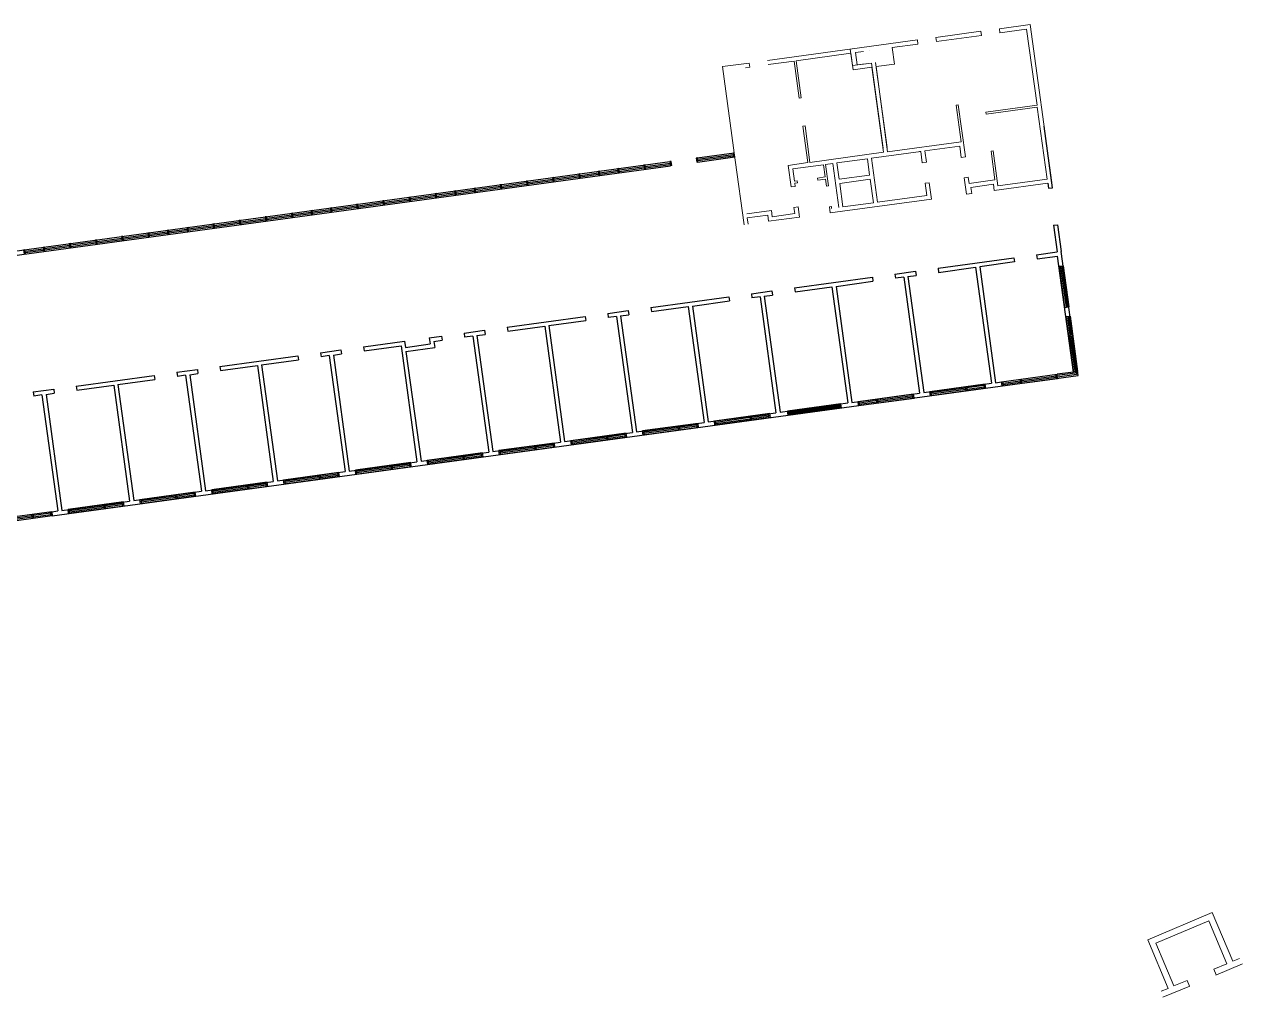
# Model space of a CAD drawing. Header units: millimetres. Extents: x 1316860 to 1484499, y 7681 to 141220.
# Drawn here: x 1354712 to 1414005, y 94069 to 141220 of the extents above; entities that cross this region are included whole.
import ezdxf

# ---------------------------------------------------------------- set-up
doc = ezdxf.new("R2010")
doc.units = ezdxf.units.MM
doc.header["$LTSCALE"] = 1000
doc.layers.get('0').update_dxf_attribs({"linetype": 'CONTINUOUS'})
for name, color, linetype in [('A—墙体', 7, 'CONTINUOUS'), ('A—楼梯、电梯、栏杆', 50, 'CONTINUOUS'), ('A—门窗', 135, 'CONTINUOUS'), ('E2-RI-1F$0$A-WALL', 7, 'CONTINUOUS')]:
    doc.layers.add(name, color=color, linetype=linetype)
for name, color, linetype, lineweight in [('E1-RI-1F$0$A-WALL', 7, 'CONTINUOUS', 5), ('E2-RI-1F$0$$0$A-GLAZ', 6, 'CONTINUOUS', 9), ('E2-RW-12345F$0$A-WALL', 7, 'CONTINUOUS', 5)]:
    doc.layers.add(name, color=color, linetype=linetype, lineweight=lineweight)
doc.layers.get('0').off()
doc.layers.get('A—楼梯、电梯、栏杆').off()
doc.layers.get('E2-RI-1F$0$$0$A-GLAZ').off()

# ---------------------------------------------------------------- blocks, each defined once
blk = doc.blocks.new('E2-RI-1F$0$RECTANGULAR_MULLION_-_60_H')
at = {"layer": 'A—门窗'}
for p, q in [((-30, -75), (-30, 125)), ((30, 125), (-30, 125)), ((30, 125), (30, -75)), ((30, -75), (-30, -75))]:
    blk.add_line(p, q, dxfattribs=at)
blk = doc.blocks.new('E2-RI-1F$0$窗2')
at = {"layer": 'A—门窗'}
for p, q in [((10775124, -7633207), (10772424, -7633207)), ((10772484, -7633407), (10772484, -7633207)), ((10774164, -7633274), (10772484, -7633274)), ((10774164, -7633341), (10772484, -7633341)), ((10774164, -7633407), (10774164, -7633207)), ((10774224, -7633407), (10774224, -7633207)), ((10775064, -7633274), (10774224, -7633274)), ((10775064, -7633341), (10774224, -7633341)), ((10775064, -7633407), (10775064, -7633207)), ((10775124, -7633407), (10772424, -7633407))]:
    blk.add_line(p, q, dxfattribs=at)
at = {"layer": 'E2-RI-1F$0$A-WALL'}
for p, q in [((10772424, -7633407), (10772424, -7633207)), ((10775124, -7633407), (10775124, -7633207))]:
    blk.add_line(p, q, dxfattribs=at)
blk = doc.blocks.new('E2-RI-1F$0$A$C742E5365')
at = {"layer": 'A—门窗', "linetype": 'Continuous'}
h = blk.add_hatch(dxfattribs=at)
h.set_pattern_fill('ANSI32', color=256, scale=200, angle=217.21666, style=0)
h.set_pattern_definition([(90, (10821023.91, -7633407.14), (-75, 1e-14), []), (90, (10821048.91, -7633382.14), (-75, 1e-14), [])])
h.paths.add_polyline_path([(-460, -50), (-3060, -50), (-3060, -150), (-460, -150)])
at = {"layer": 'A—门窗'}
for p, q in [((-3060, 0), (-460, 0)), ((-3060, -200), (-3060, 0)), ((-460, -200), (-460, 0)), ((-3060, -50), (-460, -50)), ((-460, -150), (-3060, -150)), ((-460, -200), (-3060, -200))]:
    blk.add_line(p, q, dxfattribs=at)
blk = doc.blocks.new('E1-RI-1F$0$ae')
at = {"color": 0}
for radius, start, end in [(2600, 323.40507, 216.59493), (2400, 328.61183, 211.38817)]:
    blk.add_arc((145134, -92451), radius, start, end, dxfattribs=at)
at = {"layer": 'E1-RI-1F$0$A-WALL', "color": 0}
for p, q in [((146824, -91151), (143444, -91151)), ((143444, -91151), (143444, -93701)), ((146524, -91451), (143744, -91451)), ((143744, -93701), (143744, -91451)), ((146524, -91451), (146524, -93701)), ((144448, -94001), (143046, -94001)), ((143444, -93701), (143085, -93701)), ((144434, -93701), (143744, -93701)), ((144434, -93701), (144434, -94001)), ((145819, -94001), (147221, -94001)), ((145834, -93701), (145834, -94001)), ((146524, -93701), (145834, -93701))]:
    blk.add_line(p, q, dxfattribs=at)
blk.add_lwpolyline([(147182, -93701), (146824, -93701), (146824, -91151)], dxfattribs=at)

msp = doc.modelspace()

# ---------------------------------------------------------------- linework, layer by layer
at = {"layer": 'A—墙体'}
for p, q in [((1404349, 133344), (1403942, 136316)), ((1404117, 133564, 0), (1404151, 133317)), ((1404151, 133317), (1404349, 133344)), ((1404394, 131533), (1404593, 131560)), ((1404394, 131533), (1404570, 130245)), ((1404593, 131560), (1404769, 130272)), ((1398824, 129460), (1402490, 129961)), ((1402490, 129961), (1402517, 129763)), ((1403580, 130110), (1404570, 130245)), ((1403580, 130110), (1403607, 129912)), ((1403607, 129912), (1404598, 130047)), ((1405363, 124449), (1404598, 130047)), ((1405588, 124278), (1404769, 130272)), ((1396743, 129175), (1397734, 129311)), ((1397734, 129311), (1397761, 129112)), ((1398824, 129460), (1398851, 129261)), ((1398851, 129261), (1400634, 129505)), ((1400634, 129505), (1401400, 123907)), ((1402517, 129763), (1400833, 129532)), ((1400833, 129532), (1401598, 123934)), ((1404665, 129552), (1404863, 129579)), ((1391888, 128512), (1395653, 129026)), ((1393897, 128584), (1395681, 128828)), ((1395653, 129026), (1395681, 128828)), ((1396743, 129175), (1396770, 128977)), ((1397167, 129031), (1396770, 128977)), ((1397167, 129031), (1397932, 123433)), ((1397365, 129058), (1397761, 129112)), ((1397365, 129058), (1398130, 123460)), ((1384953, 127563), (1388718, 128078)), ((1388718, 128078), (1388745, 127880)), ((1389808, 128227), (1390799, 128363)), ((1389808, 128227), (1389835, 128029)), ((1390231, 128083), (1389835, 128029)), ((1390231, 128083), (1390996, 122485)), ((1390429, 128110), (1390826, 128164)), ((1390429, 128110), (1391195, 122512)), ((1390799, 128363), (1390826, 128164)), ((1391888, 128512), (1391916, 128313)), ((1391916, 128313), (1393699, 128557)), ((1393699, 128557), (1394464, 122959)), ((1393897, 128584), (1394662, 122986)), ((1384953, 127563), (1384980, 127365)), ((1384980, 127365), (1386763, 127609)), ((1386763, 127609), (1387529, 122011)), ((1386962, 127636), (1388745, 127880)), ((1386962, 127636), (1387727, 122038)), ((1404936, 127570), (1405134, 127597)), ((1378017, 126616), (1381782, 127130)), ((1380026, 126688), (1381809, 126932)), ((1381782, 127130), (1381809, 126932)), ((1382872, 127279), (1383863, 127414)), ((1382872, 127279), (1382899, 127081)), ((1383296, 127135), (1382899, 127081)), ((1383296, 127135), (1384061, 121537)), ((1383494, 127162), (1383890, 127216)), ((1383494, 127162), (1384259, 121564)), ((1383863, 127414), (1383890, 127216)), ((1404997, 127124), (1405195, 127151)), ((1375937, 126331), (1376928, 126467)), ((1375937, 126331), (1375964, 126133)), ((1376928, 126467), (1376955, 126268)), ((1378017, 126616), (1378044, 126417)), ((1378044, 126417), (1379828, 126661)), ((1379828, 126661), (1380593, 121063)), ((1380026, 126688), (1380791, 121090)), ((1371082, 125668), (1373063, 125938)), ((1371109, 125469), (1372892, 125713)), ((1372892, 125713), (1373658, 120115)), ((1373063, 125938), (1373104, 125641)), ((1373104, 125641), (1374293, 125804)), ((1374252, 126101), (1374847, 126182)), ((1374252, 126101), (1374293, 125804)), ((1374478, 125930), (1374874, 125984)), ((1374478, 125930), (1374518, 125633)), ((1374847, 126182), (1374874, 125984)), ((1376360, 126187), (1375964, 126133)), ((1376360, 126187), (1377125, 120589)), ((1376558, 126214), (1376955, 126268)), ((1376558, 126214), (1377324, 120616)), ((1364146, 124719), (1367911, 125234)), ((1367911, 125234), (1367938, 125036)), ((1369001, 125383), (1369992, 125519)), ((1369001, 125383), (1369028, 125185)), ((1369425, 125239), (1369028, 125185)), ((1369425, 125239), (1370190, 119641)), ((1369623, 125266), (1370019, 125320)), ((1369623, 125266), (1370388, 119668)), ((1369992, 125519), (1370019, 125320)), ((1371082, 125668), (1371109, 125469)), ((1373131, 125443), (1374518, 125633)), ((1373131, 125443), (1373856, 120142)), ((1362066, 124435), (1363057, 124570)), ((1363057, 124570), (1363084, 124372)), ((1364146, 124719), (1364173, 124521)), ((1364173, 124521), (1365957, 124765)), ((1365957, 124765), (1366722, 119167)), ((1366155, 124792), (1367938, 125036)), ((1366155, 124792), (1366920, 119194)), ((1356049, 117506), (1405588, 124278)), ((1357211, 123771), (1360976, 124286)), ((1359220, 123844), (1361003, 124088)), ((1360976, 124286), (1361003, 124088)), ((1362066, 124435), (1362093, 124237)), ((1362489, 124291), (1362093, 124237)), ((1362489, 124291), (1363254, 118693)), ((1362687, 124318), (1363084, 124372)), ((1362687, 124318), (1363452, 118720)), ((1401598, 123934), (1401895, 123975)), ((1355130, 123487), (1356121, 123622)), ((1355130, 123487), (1355157, 123289)), ((1355554, 123343), (1355157, 123289)), ((1355554, 123343), (1356319, 117745)), ((1355752, 123370), (1356148, 123424)), ((1355752, 123370), (1356517, 117772)), ((1356121, 123622), (1356148, 123424)), ((1357211, 123771), (1357238, 123573)), ((1357238, 123573), (1359021, 123817)), ((1359021, 123817), (1359787, 118219)), ((1359220, 123844), (1359985, 118246)), ((1394662, 122986), (1397932, 123433)), ((1398130, 123460), (1401400, 123907)), ((1391195, 122512), (1394464, 122959)), ((1387727, 122038), (1390996, 122485)), ((1384259, 121564), (1387529, 122011)), ((1377324, 120616), (1380593, 121063)), ((1380791, 121090), (1384061, 121537)), ((1373856, 120142), (1377125, 120589)), ((1370388, 119668), (1373658, 120115)), ((1366920, 119194), (1370190, 119641)), ((1359985, 118246), (1363254, 118693)), ((1363452, 118720), (1366722, 119167)), ((1356517, 117772), (1359787, 118219)), ((1356022, 117705), (1356319, 117745)), ((1356022, 117705), (1356049, 117506))]:
    msp.add_line(p, q, dxfattribs=at)
at = {"layer": 'A—门窗'}
for p, q in [((1351627, 129922), (1385878, 134604)), ((1385878, 134604), (1385905, 134406)), ((1387186, 134783), (1388980, 135028)), ((1387210, 134719), (1388929, 134953)), ((1387213, 134584), (1389007, 134829)), ((1387220, 134652), (1388938, 134887)), ((1351654, 129724), (1385905, 134406)), ((1381538, 133943), (1382420, 134064)), ((1382479, 134072), (1383361, 134192)), ((1382488, 134006), (1383370, 134126)), ((1383421, 134201), (1384625, 134365)), ((1383430, 134134), (1384634, 134299)), ((1384684, 134373), (1385887, 134538)), ((1384693, 134307), (1385896, 134472)), ((1376485, 133253), (1377689, 133417)), ((1377748, 133425), (1378952, 133590)), ((1377758, 133359), (1378961, 133524)), ((1379012, 133598), (1380216, 133762)), ((1379021, 133532), (1380225, 133696)), ((1380275, 133771), (1381479, 133935)), ((1380284, 133705), (1381488, 133869)), ((1381547, 133877), (1382429, 133998)), ((1373339, 132823), (1374543, 132987)), ((1373349, 132757), (1374552, 132921)), ((1374603, 132995), (1375485, 133116)), ((1374612, 132929), (1375494, 133050)), ((1375544, 133124), (1376426, 133244)), ((1375553, 133058), (1376435, 133178)), ((1376494, 133186), (1377698, 133351)), ((1368608, 132176), (1369490, 132296)), ((1368617, 132110), (1369499, 132230)), ((1369550, 132305), (1370754, 132469)), ((1369559, 132239), (1370763, 132403)), ((1370813, 132477), (1372017, 132642)), ((1370822, 132411), (1372026, 132576)), ((1372076, 132650), (1373280, 132814)), ((1372085, 132584), (1373289, 132748)), ((1363877, 131529), (1365081, 131694)), ((1365140, 131702), (1366344, 131866)), ((1365149, 131636), (1366353, 131800)), ((1366404, 131875), (1367607, 132039)), ((1366413, 131808), (1367616, 131973)), ((1367667, 132047), (1368549, 132168)), ((1367676, 131981), (1368558, 132102)), ((1359468, 130927), (1360672, 131091)), ((1360731, 131099), (1361613, 131220)), ((1360740, 131033), (1361622, 131154)), ((1361673, 131228), (1362554, 131348)), ((1361682, 131162), (1362563, 131282)), ((1362614, 131357), (1363818, 131521)), ((1362623, 131290), (1363827, 131455)), ((1363886, 131463), (1365090, 131628)), ((1355678, 130409), (1356882, 130573)), ((1355687, 130342), (1356891, 130507)), ((1356942, 130581), (1358145, 130746)), ((1356951, 130515), (1358154, 130680)), ((1358205, 130754), (1359409, 130918)), ((1358214, 130688), (1359418, 130852)), ((1359477, 130860), (1360681, 131025)), ((1354737, 130280), (1355619, 130400)), ((1354746, 130214), (1355628, 130334)), ((1404665, 129552), (1404936, 127570)), ((1404731, 129561), (1405002, 127579)), ((1404797, 129570), (1405068, 127588)), ((1404864, 129579), (1405134, 127597)), ((1404997, 127124), (1405363, 124449)), ((1405005, 127065), (1405203, 127092)), ((1405071, 127074), (1405185, 126241)), ((1405137, 127083), (1405251, 126250)), ((1405195, 127151), (1405561, 124476)), ((1405119, 126232), (1405317, 126259)), ((1405127, 126173), (1405325, 126200)), ((1405193, 126182), (1405438, 124392)), ((1405259, 126191), (1405513, 124335)), ((1405363, 124449), (1404570, 124341)), ((1405438, 124392), (1404579, 124274)), ((1405513, 124335), (1404589, 124208))]:
    msp.add_line(p, q, dxfattribs=at)
at = {"layer": 'E2-RW-12345F$0$A-WALL', "lineweight": 13}
for p, q in [((1401786, 141017, 0), (1403272, 141220, 0)), ((1403273, 141220, 0), (1401786, 141017, 0)), ((1403273, 141220, 0), (1404315, 133591, 0)), ((1400895, 140895, 0), (1398715, 140597, 0)), ((1398715, 140597, 0), (1398742, 140399, 0)), ((1398742, 140399, 0), (1400922, 140697, 0)), ((1400922, 140697, 0), (1400895, 140895, 0)), ((1401786, 141017, 0), (1401813, 140819, 0)), ((1401813, 140819, 0), (1403101, 140995, 0)), ((1403101, 140995, 0), (1403603, 137329, 0)), ((1397823, 140476, 0), (1390591, 139487, 0)), ((1395522, 139959, 0), (1395522, 139959, 0)), ((1396612, 140108, 0), (1397850, 140277, 0)), ((1396720, 139316, 0), (1396612, 140108, 0)), ((1397850, 140277, 0), (1397823, 140476, 0)), ((1389700, 139365, 0), (1388411, 139189, 0)), ((1389727, 139167, 0), (1389700, 139365, 0)), ((1390618, 139289, 0), (1391870, 139460, 0)), ((1391969, 139473, 0), (1394615, 139835, 0)), ((1394842, 139866, 0), (1395225, 139919)), ((1395801, 139392), (1396363, 135279)), ((1388411, 139189, 0), (1389027, 134681, 0)), ((1389528, 139140, 0), (1389727, 139167, 0)), ((1389726, 139167, 0), (1389727, 139167, 0)), ((1395828, 139194, 0), (1396720, 139316, 0)), ((1395828, 139194, 0), (1396390, 135081, 0)), ((1399942, 135567, 0), (1399702, 137326, 0)), ((1400143, 134838, 0), (1399801, 137340, 0)), ((1401126, 136990, 0), (1403603, 137329, 0)), ((1401139, 136891, 0), (1401126, 136990, 0)), ((1401126, 136990, 0), (1401139, 136891, 0)), ((1401139, 136891, 0), (1403616, 137230, 0)), ((1403616, 137230, 0), (1404090, 133763, 0)), ((1392300, 136314, 0), (1392399, 136328, 0)), ((1392540, 134556, 0), (1392300, 136314, 0)), ((1392639, 134569, 0), (1392399, 136328, 0)), ((1396390, 135082, 0), (1399942, 135567, 0)), ((1398186, 135126, 0), (1399870, 135356, 0)), ((1399870, 135356, 0), (1399945, 134811, 0)), ((1389027, 134681, 0), (1389453, 131560, 0)), ((1392639, 134569, 0), (1396192, 135055, 0)), ((1395412, 134746, 0), (1395520, 133953, 0)), ((1395610, 134773, 0), (1397988, 135098, 0)), ((1395610, 134773, 0), (1395901, 132643, 0)), ((1397929, 135090, 0), (1397988, 135098, 0)), ((1400143, 134838, 0), (1399945, 134811, 0)), ((1401383, 135108, 0), (1401573, 133721, 0)), ((1401482, 135121, 0), (1401712, 133438, 0)), ((1391585, 134425, 0), (1392540, 134556, 0)), ((1391585, 134425, 0), (1391727, 133385, 0)), ((1391810, 134254, 0), (1393296, 134457, 0)), ((1391810, 134254, 0), (1391891, 133660, 0)), ((1393395, 134471, 0), (1393742, 134518, 0)), ((1398261, 134581, 0), (1398062, 134554, 0)), ((1391925, 133412, 0), (1391727, 133385, 0)), ((1391891, 133660, 0), (1392015, 133676, 0)), ((1391905, 133560, 0), (1392029, 133577, 0)), ((1391905, 133560, 0), (1391925, 133412, 0)), ((1395547, 133755, 0), (1395703, 132616, 0)), ((1398396, 133589, 0), (1398198, 133562, 0)), ((1400279, 133847, 0), (1400080, 133820, 0)), ((1400080, 133820, 0), (1400189, 133027, 0)), ((1400319, 133549, 0), (1400279, 133847, 0)), ((1400319, 133549, 0), (1401573, 133721, 0)), ((1400411, 133360, 0), (1401501, 133509, 0)), ((1401501, 133509, 0), (1401541, 133212, 0)), ((1400189, 133027, 0), (1400451, 133063, 0)), ((1400411, 133360, 0), (1400451, 133063, 0)), ((1392061, 132421, 0), (1391862, 132394, 0)), ((1389611, 131884, 0), (1389652, 131586, 0))]:
    msp.add_line(p, q, dxfattribs=at)
at = {"layer": 'E2-RW-12345F$0$A-WALL'}
for p, q in [((1391870, 139460, 0), (1392114, 137672, 0)), ((1391969, 139473, 0), (1392214, 137686, 0)), ((1392214, 137686, 0), (1392114, 137672, 0)), ((1399702, 137326, 0), (1399801, 137340, 0)), ((1395412, 134746, 0), (1393940, 134545, 0)), ((1398062, 134554, 0), (1397988, 135098, 0)), ((1398261, 134581, 0), (1398186, 135126, 0)), ((1401383, 135108, 0), (1401482, 135121, 0)), ((1393296, 134457, 0), (1393377, 133863, 0)), ((1393395, 134471, 0), (1393537, 133430, 0)), ((1394033, 132388, 0), (1393742, 134518, 0)), ((1394049, 133752, 0), (1393940, 134545, 0)), ((1392029, 133577, 0), (1392015, 133676, 0)), ((1393006, 133812, 0), (1393377, 133863, 0)), ((1393020, 133713, 0), (1393006, 133812, 0)), ((1393020, 133713, 0), (1393391, 133764, 0)), ((1393391, 133764, 0), (1393438, 133417, 0)), ((1393438, 133417, 0), (1393537, 133430, 0)), ((1395520, 133953, 0), (1394049, 133752, 0)), ((1395547, 133755, 0), (1394076, 133554, 0)), ((1394231, 132415, 0), (1394076, 133554, 0)), ((1398279, 132968, 0), (1398198, 133562, 0)), ((1398504, 132797, 0), (1398396, 133589, 0)), ((1401541, 133212, 0), (1404117, 133564, 0)), ((1401712, 133438, 0), (1404090, 133763, 0)), ((1395901, 132643, 0), (1398279, 132968, 0)), ((1389584, 132083, 0), (1390773, 132245, 0)), ((1390773, 132245, 0), (1390813, 131948, 0)), ((1391903, 132097, 0), (1391862, 132394, 0)), ((1392128, 131925, 0), (1392061, 132421, 0)), ((1393574, 132425, 0), (1393673, 132439, 0)), ((1393614, 132129, 0), (1393574, 132425, 0)), ((1393614, 132129, 0), (1398504, 132797, 0)), ((1393673, 132439, 0), (1393686, 132340, 0)), ((1394231, 132415, 0), (1395703, 132616, 0)), ((1389611, 131884, 0), (1390602, 132020, 0)), ((1390602, 132020, 0), (1390642, 131723, 0)), ((1390642, 131723, 0), (1392128, 131926, 0)), ((1390813, 131948, 0), (1391903, 132097, 0))]:
    msp.add_line(p, q, dxfattribs=at)
at = {"layer": 'E2-RW-12345F$0$A-WALL', "lineweight": 13}
msp.add_lwpolyline([(1396165, 135252), (1395603, 139365), (1394696, 139241), (1394587, 140033)], dxfattribs=at)
at = {"layer": 'E2-RW-12345F$0$A-WALL', "lineweight": 13, "elevation": 0}
for points in [[(1396192, 135054), (1395630, 139167), (1394723, 139043), (1394615, 139835)], [(1395306, 139324), (1394924, 139272), (1394842, 139866)]]:
    msp.add_lwpolyline(points, dxfattribs=at)

# ---------------------------------------------------------------- block references
at = {"layer": 'A—楼梯、电梯、栏杆', "linetype": 'ByBlock', "ltscale": 5, "rotation": 22.78882832547108}
msp.add_blockref('E1-RI-1F$0$ae', (1241394, 125524), dxfattribs=at)
at = {"layer": 'A—门窗', "extrusion": (0, 0, -1), "rotation": 172.2166604275752}
for p in [(-1385919, 134534), (-1387182, 134706), (-1388963, 134950, 0), (-1381510, 133930), (-1382450, 134060), (-1383392, 134188), (-1384655, 134361), (-1377720, 133413), (-1378983, 133586), (-1380247, 133757), (-1373311, 132809), (-1374574, 132982), (-1375516, 133111), (-1376457, 133240), (-1368579, 132164), (-1369521, 132291), (-1370785, 132464), (-1372048, 132637), (-1365112, 131690), (-1366375, 131862), (-1367638, 132035), (-1360703, 131087), (-1361644, 131216), (-1362585, 131344), (-1363848, 131517), (-1355650, 130396), (-1356913, 130569), (-1358176, 130742), (-1359439, 130914), (-1354708, 130268)]:
    msp.add_blockref('E2-RI-1F$0$RECTANGULAR_MULLION_-_60_H', p, dxfattribs=at)
at = {"layer": 'A—门窗', "xscale": -1, "rotation": 7.782372185912471}
for p in [(11044157, 9145945), (11037222, 9144997)]:
    msp.add_blockref('E2-RI-1F$0$窗2', p, dxfattribs=at)
at = {"layer": 'A—门窗'}
for p, rotation in [((-10308396, 6227701), 7.782372185807924), ((-10318856, 6226170), 7.782904337168472), ((-10322267, 6225805), 7.782372185807924), ((-10329202, 6224857), 7.782372185807924), ((-10343768, 6190617), 7.952119729554331), ((-10350726, 6189626), 7.952328873398657), ((-10336138, 6223909), 7.782372185807924), ((-10339527, 6223585), 7.781636946430301), ((-10346463, 6222637), 7.781636946430301), ((-10343073, 6222961), 7.782372185807924), ((-10350009, 6222013), 7.782372185807924), ((-10353477, 6221539), 7.782372185807924)]:
    msp.add_blockref('E2-RI-1F$0$窗2', p, dxfattribs=dict(at, rotation=rotation))
at = {"layer": 'E2-RI-1F$0$$0$A-GLAZ', "xscale": -1, "rotation": 7.783339568229362}
msp.add_blockref('E2-RI-1F$0$A$C742E5365', (1391096, 122499), dxfattribs=at)

doc.saveas('drawing.dxf')
